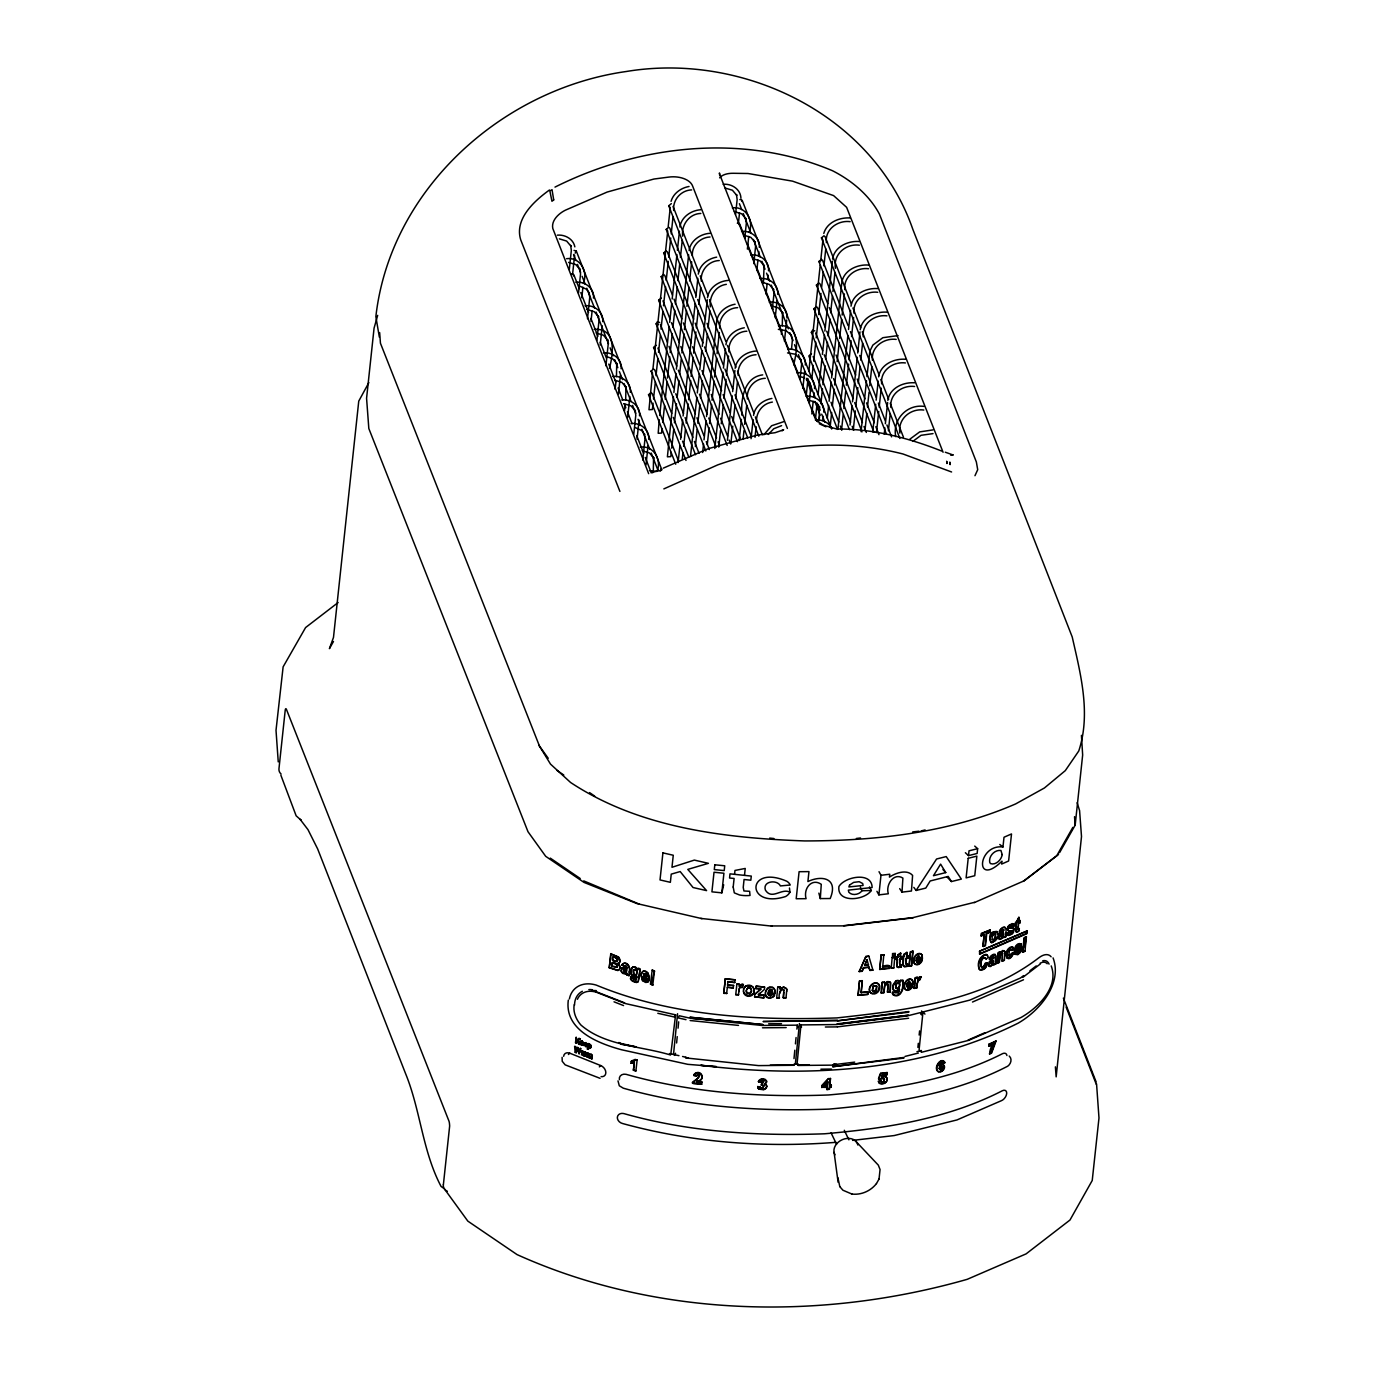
<?xml version="1.0" encoding="UTF-8"?>
<svg xmlns="http://www.w3.org/2000/svg" width="1375" height="1375" viewBox="0 0 1375 1375"><rect width="100%" height="100%" fill="white"/><g stroke="black" fill="none" stroke-linecap="round" stroke-linejoin="round"><path stroke-width="1.5" d="M896.981 966.608L898.27 967.605L901.244 966.986L899.491 963.05L899.938 958.873L901.88 959.011L899.938 958.873M901.244 966.986L901.072 964.563M902.67 956.433L904.045 956.622L902.67 956.433L902.447 958.616L903.633 958.478L903.066 965.284L904.578 966.934L907.552 966.316L905.798 962.38L906.245 958.203L908.205 958.341L906.245 958.203M907.552 966.316L907.38 963.892M588.775 1045.739L588.706 1046.702M633.445 971.609L634.288 974.995L636.487 975.288M993.627 963.875L990.55 966.488A3.145 1.839 -54.5 0 1 989.33 966.264A3.334 1.942 -54.5 0 1 988.9 965.525L989.725 961.95L994.073 957.241L991.375 959.062C986.545 960.386 992.148 953.305 994.778 954.302L996.136 956.106L995.775 964.013L993.764 964.906L993.231 963.617L990.172 966.212A3.145 1.839 -54.5 0 1 988.952 965.989A3.334 1.942 -54.5 0 1 988.522 965.25L989.347 961.692L993.678 958.066L993.334 956.708L992.011 957.189M1001.361 938.438L1000.175 938.988A3.145 1.839 -54.5 0 1 998.955 938.781A3.334 1.942 -54.5 0 1 998.508 938.042L999.333 934.467L1003.698 929.758L1001.378 931.855C996.531 933.178 1002.152 926.097 1004.781 927.077L1006.139 928.898L1005.778 936.805L1003.389 937.406L1005.778 936.805M1002.014 937.905L1003.612 936.667L1000.553 939.263A3.145 1.839 -54.5 0 1 999.333 939.056A3.334 1.942 -54.5 0 1 998.903 938.317L999.728 934.742L1004.077 930.033L1002.512 929.689L999.195 931.941M617.994 1080.87L619.3 1085.769L623.27 1088.175C690.13 1107.133 759.911 1111.67 829.091 1109.109C889.573 1103.592 951.208 1094.912 1005.967 1067.086C1010.264 1065.728 1013.014 1059.369 1009.216 1056.052M754.119 991.444L754.033 989.072M754.188 990.069L753.775 992.956M1018.17 931.116L1019.013 928.434L1019.339 930.755C1011.45 937.991 1018.273 911.298 1016.142 931.666M593.484 298.083C594.636 288.458 584.856 281.084 575.781 282.253M602.697 321.63C603.848 312.005 594.069 304.631 584.994 305.8M621.105 368.741C622.273 359.098 612.477 351.742 603.402 352.911M630.317 392.288C631.486 382.645 621.689 375.289 612.614 376.458M639.53 415.834C640.681 406.209 630.902 398.836 621.827 400.005M648.742 439.381C649.894 429.756 640.114 422.383 631.039 423.552M759.292 247.277C760.461 237.634 750.664 230.278 741.589 231.447M768.505 270.823C769.656 261.181 759.877 253.825 750.802 254.994M777.717 294.37C778.869 284.745 769.089 277.372 760.014 278.541M786.93 317.917C788.081 308.292 778.302 300.919 769.227 302.087M805.337 365.028C806.506 355.386 796.709 348.03 787.634 349.198M814.55 388.575C815.702 378.933 805.922 371.577 796.847 372.745M823.762 412.122C824.914 402.48 815.134 395.123 806.059 396.292M837.53 1020.164L763.056 1021.522L837.512 1020.834L908.806 1011.536M743.462 991.427L743.548 989.828M765.48 993.97L765.445 992.389M783.887 990.086L783.32 997.82L786.036 997.82L786.655 991.048M888.095 984.586L887.459 991.977L890.227 992.028L890.364 982.283M896.93 966.281L897.497 959.475L896.122 959.286L896.362 957.103L897.72 957.292L896.362 957.103M580.302 1042.439L580.714 1044.605L582.691 1045.241M641.197 974.995L642.263 980.53L645.906 982.523L647.814 981.905M913.928 961.452C913.395 957.533 917.555 951.672 921.663 954.422M592.178 1056.395L592.264 1055.347M592.316 1055.759L591.903 1058.939L591.353 1056.206M775.019 991.392C776.652 997.322 758.227 990.842 774.984 993.455M775.036 993.128L774.881 990.172M997.666 934.914L997.013 931.614M591.113 1046.856L590.958 1045.086M591.233 1046.289L591.027 1047.32M786.723 991.375L786.723 989.708M583.361 1043.986L582.33 1041.253M583.894 1052.339L583.619 1054.264M922.264 956.983C924.086 962.173 907.414 960.352 922.144 958.684M907.552 964.219L905.884 964.27L906.417 958.53M1005.297 933.333L1005.4 936.53M1004.678 953.58L1004.695 951.345M1019.013 928.434L1017.861 929.087L1017.809 927.334M589.325 1054.934C587.658 1056.533 590.769 1059.059 589.05 1057.65M568.322 1000.106C564.214 1030.15 598.555 1043.556 621.5 1049.744L687.792 1064.336L716.409 1066.656L700.769 1065.316C807.194 1078.309 920.236 1071.881 1017.569 1023.43L1017.981 1023.241C1039.294 1011.158 1062.789 983.83 1053.061 957.877M574.183 1004.764C572.928 1012.103 576.091 1019.494 580.852 1024.959C605.034 1045.962 640.973 1046.014 670.261 1054.917M676.62 1042.972L677.222 1036.63M678.047 1028.173L678.666 1021.848M793.994 1058.612L794.819 1050.191M795.438 1043.866L796.056 1037.541M917.898 1047.406L918.311 1043.298M919.153 1035.048L919.583 1030.923M569.302 269.5L571.33 250.456L570.677 245.386L571.003 246.211L566.62 241.055L559.367 238.855M572.584 274.278L574.612 255.217M578.514 293.047L580.542 274.003L579.889 268.933L580.198 269.758L575.833 264.602L568.58 262.402M581.797 297.825L582.914 287.238M583.378 283.009C588.414 271.322 579.82 256.764 566.569 258.706M587.486 318.725L589.737 297.55L589.084 292.48L589.411 293.322L586.455 289.197L579.769 286.172M591.009 321.389L592.127 310.784M596.922 340.158L598.95 321.097L598.297 316.044L598.623 316.869L594.241 311.695L586.987 309.513M600.205 344.936L602.25 325.875M605.911 365.819L608.162 344.644L607.509 339.591L607.836 340.416L603.453 335.242L596.2 333.059M609.417 368.483C613.233 353.873 616.928 327.869 594.189 329.364M615.123 389.366L616.017 380.909M616.464 376.664L616.722 363.137L617.048 363.962L612.666 358.806L607.389 356.83M618.406 394.144L620.434 375.083M624.559 410.798L625.23 404.456M625.677 400.211L625.934 386.684L626.244 387.509L621.878 382.353L614.625 380.153M627.619 417.691L629.87 396.516M633.755 434.345L635.783 415.302L635.13 410.231L635.456 411.073L631.073 405.9L623.82 403.717M637.055 439.123L639.083 420.062M642.744 460.023L644.995 438.848L644.342 433.795L644.669 434.62L641.712 430.512L635.027 427.488M646.027 464.802L648.055 445.741M653.314 470.869L653.555 457.342L653.881 458.167L649.498 452.994L642.245 450.811M657.044 471.402C662.08 459.714 653.503 445.173 640.234 447.116M735.556 214.448L737.138 199.633L736.484 194.58L736.811 195.405L732.428 190.231L725.175 188.048M738.392 223.472L739.527 212.884M744.769 238.012L746.35 223.18L745.697 218.127L746.023 218.952L741.641 213.778L734.387 211.595M747.381 249.133L748.739 236.431M749.186 232.186C754.222 220.498 745.645 205.958 732.377 207.9M753.758 263.673L755.562 246.744L754.909 241.673L755.236 242.498L750.853 237.342L743.6 235.142M756.817 270.566L757.952 259.978M758.398 255.75L758.845 251.505M763.417 282.992L764.105 265.22L764.431 266.045L760.048 260.889L752.812 258.689M766.03 294.113L767.147 283.525M767.611 279.297L768.058 275.052M772.389 308.653L773.97 293.838L773.317 288.767L773.644 289.609L769.261 284.436L762.008 282.253M775.225 317.659L777.047 300.73M781.378 334.314L781.825 330.086M782.289 325.858L782.53 312.331L782.856 313.156L778.473 307.983L771.22 305.8M784.438 341.223L786.706 320.031M791.484 349.405L792.447 339.161L791.312 335.191L786.07 330.67L778.336 329.347M793.65 364.77C797.466 350.161 801.161 324.156 778.422 325.652M800.027 379.311L801.608 364.478L800.955 359.425L801.264 360.25L795.283 354.217L787.548 352.911M802.862 388.317L804.667 371.37M809.239 402.858L810.872 386.255L809.737 382.302M811.852 413.978L813.192 401.277M813.656 397.048L814.103 392.803M819.122 420.062L819.363 406.519L819.689 407.361L815.306 402.188L808.053 399.988M822.852 420.595L823.316 416.35M443.369 1184.803L449.591 1126.623A4.005 1.495 80.1 0 0 449.556 1124.647L449.522 1124.303A4.056 0.945 86.6 0 0 448.92 1120.986L286.464 709.448A4.056 0.945 86.6 0 0 285.192 710.462L278.97 768.642A9.539 7.528 -21.4 0 0 281.084 774.005M573.684 275.911L572.911 273.934L571.502 274.02M574.028 250.405L576.331 251.109L575.128 253.189M575.609 1042.611L576.555 1042.989L575.489 1042.714L576.194 1037.145L576.778 1040.067L579.064 1038.297L580.25 1038.916M576.452 1043.092L577.603 1040.737L578.531 1043.917C582.931 1047.183 574.681 1033.467 579.752 1044.416L578.634 1043.814M675.727 464.217L648.536 394.711L651.166 392.528M686.005 460.453L651.062 371.095L653.692 368.912M695.527 454.712L653.589 347.48L656.219 345.297M705.822 450.966L656.116 323.864L657.336 321.767L659.639 322.472M716.1 447.202L658.642 300.248L661.255 298.066M727.169 445.431L661.169 276.633L663.781 274.45M737.464 441.684L663.678 253.017L666.308 250.852M747.742 437.92L666.205 229.402L668.834 227.236M758.811 436.167L668.731 205.786L671.361 203.62M653.073 403.167L652.386 409.527L648.983 409.733L652.523 372.883M652.97 368.655L667.734 230.983M668.181 226.755L670.227 207.694M653.52 398.939L655.342 382.009M656.013 375.65L657.834 358.72M658.522 352.361L660.327 335.431M661.014 329.072L662.819 312.142M663.506 305.783L665.552 286.739M666.222 280.38L668.267 261.336M668.731 257.091L670.759 238.047M671.223 233.819L673.028 216.872M673.716 210.53C672.461 199.908 681.072 190.197 691.642 189.905M584.341 1055.897L585.355 1056.172L584.341 1055.897L584.873 1051.841L585.664 1052.752M585.252 1056.275L585.595 1054.161M587.383 1049.039L588.414 1049.297L587.383 1049.039L588.088 1043.47L589.084 1044.192M588.173 1054.762L587.795 1057.289L586.884 1056.911L587.417 1052.855L588.448 1053.542M588.294 1049.4L588.517 1047.406M588.002 1055.364L587.795 1057.289L586.987 1056.825M588.947 1057.753L589.308 1054.608M589.858 1058.114L590.167 1056.103M662.045 428.845L661.598 433.073L658.195 433.28L659.227 419.736M659.691 415.508L669.212 326.545M669.677 322.317L671.722 303.256M672.169 299.011L676.93 254.53M677.394 250.302L679.439 231.241M662.733 422.486L664.555 405.556M665.225 399.197L667.047 382.267M667.494 378.039L669.763 356.864M670.227 352.619L672.255 333.575M672.942 327.216L674.764 310.286M675.434 303.944L677.256 286.997M677.927 280.655L679.748 263.708M680.436 257.366L682.241 240.419M682.705 236.191C681.072 224.967 689.288 213.709 700.837 213.452M618.87 963.033C616.619 963.72 621.706 966.866 619.438 969.117A4.778 3.523 47.3 0 1 617.788 970.561L609.245 967.794L610.741 953.838L618.595 956.966L620.125 959.802L619.661 962.07M609.245 967.794L611.016 953.58M617.152 967.364L611.927 966.402C609.245 959.716 619.403 963.462 617.152 967.227M612.906 957.138C619.111 957.017 618.062 964.7 612.562 960.352C610.122 954.044 620.452 958.341 616.997 961.555M611.927 966.402L612.597 962.414M612.562 960.352L613.198 956.88M671.258 452.392L670.811 456.62L667.408 456.827L673.441 396.688M673.887 392.459L675.933 373.398M676.38 369.153L688.634 254.788M671.722 448.164L673.75 429.103M674.438 422.744L676.483 403.7M677.153 397.341L678.975 380.411M679.663 374.069L681.244 359.236M681.931 352.894L683.959 333.833M684.423 329.605L686.469 310.544M686.916 306.316L688.961 287.255M689.631 280.913L691.677 261.852M692.364 255.509C691.625 245.575 700.477 237.342 710.05 236.998M678.098 462.602L679.92 445.655M680.608 439.295L682.636 420.234M683.1 416.006L695.131 303.755M695.802 297.395L697.847 278.334M682.292 459.009L682.962 452.65M683.65 446.308L685.455 429.361M686.142 423.019L688.188 403.958M688.634 399.73L690.68 380.669M691.127 376.441L693.172 357.38M693.636 353.152L695.905 331.977M696.352 327.748L698.173 310.819M698.844 304.459L700.666 287.53M701.336 281.17C700.098 270.548 708.709 260.837 719.263 260.545M635.834 979.962C627.928 974.17 629.08 981.63 636.659 982.523L637.759 981.939M690.491 456.5L696.85 397.203M697.297 392.958L699.342 373.897M699.789 369.669L701.834 350.608M702.298 346.363L707.283 299.767M637.948 968.378C637.347 972.383 637.278 965.886 640.131 969.237L638.12 981.561M635.319 977.797L636.9 976.783L635.886 980.1M695.355 446.566L697.159 429.636M697.847 423.277L699.892 404.216M700.562 397.873L702.384 380.944M703.072 374.584L704.877 357.655M705.564 351.295L707.369 334.366M708.056 328.006L709.878 311.077M710.325 306.848C709.002 296.45 715.619 285.691 726.344 284.35M640.131 969.237L638.567 980.409M631.039 1063.27L631.348 1061.088L635.13 1059.42L637.123 1059.987L635.903 1070.97L633.428 1070.266L634.339 1062.256L631.039 1063.27L634.236 1062.617M633.428 1070.266L634.339 1062.256M702.642 452.512L703.553 444.039M704.017 439.811L706.062 420.75M706.509 416.505L716.719 321.2C717.939 312.125 726.464 305.68 735.092 304.236M707.283 444.709L709.105 427.78M709.552 423.534L711.597 404.491M712.044 400.245L714.089 381.202M714.536 376.973L716.581 357.913M717.045 353.684L719.314 332.509M719.761 328.281C718.506 317.659 727.117 307.931 737.67 307.656M650.427 984.277L652.197 970.062L654.5 970.991C651.612 982.609 650.152 986.202 653.022 984.947M652.73 985.205L654.5 970.991M714.811 448.525L722.975 372.281M723.439 368.053L725.484 348.992M739.492 225.088L738.719 223.128L737.309 223.197M742.019 201.489L741.245 199.512L739.836 199.598M718.764 447.098L720.569 430.152M721.256 423.809L723.302 404.748M723.972 398.406L726.017 379.345M726.481 375.117L728.509 356.056M728.973 351.828C727.719 341.206 736.33 331.495 746.883 331.203M727.427 440.309L732.188 395.828M732.652 391.6L734.92 370.425M730.916 443.111L732.737 426.181M733.184 421.953L735.006 405.006M735.677 398.664L737.498 381.717M738.186 375.375C736.931 364.753 745.542 355.042 756.095 354.75M577.414 999.298A23.014 16.981 47.3 0 1 596.252 992.183L625.178 1003.509L675.589 1014.853L670.759 1054.677M677.566 1013.719L673.509 1054.453M739.131 440.567L741.4 419.392M741.847 415.147C740.747 399.884 743.738 377.18 762.712 374.877M743.084 439.141L743.978 430.684M744.666 424.325L746.711 405.281M747.381 398.922C746.144 388.3 754.755 378.589 765.308 378.297M751.059 438.694L753.105 419.633M755.012 437.284L756.147 426.714M756.594 422.469C755.545 412.672 762.644 403.373 772.389 402.084M721.841 892.856L723.92 873.245L714.02 872.231L711.923 891.842L721.841 892.856L723.68 884.778M696.833 1081.283C706.32 1079.994 701.336 1068.564 694.444 1073.841C692.88 1078.602 697.641 1073.136 699.6 1074.872C700.064 1080.561 681.639 1083.809 701.697 1084.239L701.955 1082.005L696.764 1081.644L701.955 1082.005M734.542 874.345L734.972 870.444L745.233 868.45L744.494 875.377M723.783 993.317L726.67 993.317L723.783 993.317L725.347 978.708L735.075 979.808L734.783 982.541L727.908 981.767L734.783 982.541M723.817 992.991L725.347 978.708M726.636 993.644L727.323 987.25L733.288 987.92L727.323 987.25M727.547 985.153L733.545 985.497L727.547 985.153L727.942 981.441M733.236 988.247L733.545 985.497M735.745 994.675L738.513 994.658L735.745 994.675L736.897 984.002L739.423 984.277L739.217 986.081C746.178 984.036 742.002 982.712 739.217 986.081M738.478 994.967L738.856 991.444M810.958 391.48L806.438 378.366M849.406 429.653L811.353 332.338L812.573 330.241L814.877 330.945M862.022 431.853L813.88 308.722L816.509 306.539M873.864 432.059L816.406 285.106L819.019 282.923M886.48 434.277L818.916 261.491L821.545 259.325M899.886 438.453L821.442 237.875L824.072 235.709M806.369 394.384L807.727 381.683M808.861 371.095L820.222 265.186M820.669 260.958L822.938 239.766M811.903 378.108L813.278 365.406M813.725 361.161L815.77 342.117M816.217 337.872L818.262 318.828M818.709 314.583L820.978 293.425M821.666 287.066L823.247 272.25M823.934 265.891L825.756 248.961M826.427 242.619C824.708 229.298 837.891 220.017 850.145 221.65M815.581 417.931L817.163 403.116M818.073 394.642L821.941 358.634M822.388 354.406L824.433 335.328M824.88 331.1L832.373 261.198M754.6 996.789L763.795 997.837L754.6 996.789L754.875 994.331L760.77 988.934L755.889 988.436L760.77 988.934M755.855 988.762L756.13 986.167L764.638 987.13L764.397 989.398L758.433 994.864L764.053 995.431L758.433 994.864M819.07 420.698L819.534 416.47M820.892 403.769L822.473 388.953M822.938 384.708L824.983 365.664M825.653 359.305L827.475 342.375M828.145 336.016L829.967 319.086M830.655 312.744L832.459 295.797M832.923 291.569L834.952 272.508M835.416 268.28C833.061 254.272 846.055 243.323 859.358 245.197M763.795 997.837L764.105 995.105M827.286 418.189L828.644 405.487M829.108 401.242L831.136 382.181M831.6 377.953L841.809 282.631C843.58 270.377 857.175 264.206 868.467 265.048M830.105 427.316L831.686 412.5M832.373 406.141L834.178 389.211M834.642 384.983L836.688 365.922M837.134 361.694L839.18 342.633M839.627 338.405L841.672 319.344M842.119 315.116L844.387 293.941M844.852 289.712C843.133 276.409 856.316 267.128 868.57 268.744M783.956 990.413C780.811 985.531 778.147 995.637 779.419 997.82L776.703 997.837L777.734 987.147L780.261 987.147L780.175 988.986L783.733 987.233L786.311 988.333M719.933 174.969L814.825 417.656L817.575 421.644L816.234 420.337L823.092 425.098L836.034 428.828L837.959 429L847.842 335.844M848.53 329.484L850.558 310.423M780.175 988.986L780.261 987.147M841.586 429.705L843.167 414.872M843.855 408.53L845.659 391.6M846.347 385.241L848.616 364.066M849.062 359.838L851.108 340.777M851.555 336.548L853.6 317.488M854.064 313.259C852.328 299.956 865.511 290.675 877.766 292.291M783.32 997.82L783.819 992.2M850.008 425.047L852.053 405.986M852.517 401.758L857.278 357.277M857.725 353.031L859.994 331.856M853.291 429.962L855.319 410.902M855.783 406.673L857.828 387.613M858.275 383.384L860.097 366.455M860.767 360.095L862.589 343.166M863.259 336.806C861.541 323.503 874.723 314.222 886.978 315.855M796.898 1029.119L797.311 1025.148L762.334 1025.475L690.388 1018.256L679.284 1015.764L678.202 1017.913L685.987 1019.666M861.042 431.647L866.491 380.823M866.938 376.578L869.825 351.209L872.867 345.091L882.853 337.7L898.047 335.586M799.442 1023.516L795.334 1064.181M922.006 1014.853L920.03 1012.688L906.95 1015.987L836.223 1024.564L800.972 1024.908L797.173 1062.772L797.706 1065.092L809.377 1064.989M864.995 430.22L866.8 413.291M867.488 406.931L869.069 392.116M869.756 385.773L871.802 366.713M872.472 360.353C870.753 347.05 883.936 337.769 896.191 339.402M820.308 898.58L821.27 884.314C811.68 877.68 803.189 888.611 806.077 898.683L796.194 898.752L799.098 871.698L808.964 871.612L807.898 881.564C821.975 874.792 838.698 878.281 830.191 898.528L820.308 898.58L818.864 893.114M872.747 431.905L875.703 404.37M876.15 400.142L878.195 381.081M876.459 432.609L878.728 411.434M879.192 407.206L881.238 388.145M881.684 383.917C879.966 370.597 893.148 361.316 905.403 362.948M884.228 434.277L884.898 427.917M885.362 423.689L887.631 402.514M888.405 430.753L890.209 413.806M890.897 407.464C889.178 394.144 902.361 384.862 914.616 386.495M829.606 1087.178L829.383 1089.309L827.011 1089.602L827.252 1087.47L821.717 1087.23L821.906 1085.442L828.317 1078.567L830.517 1078.688L829.795 1085.408L831.377 1085.202L831.188 1086.989L829.452 1086.817L831.188 1086.989M821.855 1087.608L822.044 1085.82L828.455 1078.945L830.517 1078.688M895.709 436.648C892.461 419.633 906.778 404.216 923.725 406.347M827.011 1089.602L827.097 1087.092L821.717 1087.23M825.877 1085.872L827.441 1085.683L827.681 1081.695L824.312 1085.477L827.681 1081.695M827.441 1085.683L827.819 1082.073M829.383 1089.309L829.452 1086.817M829.795 1085.408L830.362 1078.309M899.869 433.125C897.531 419.117 910.525 408.186 923.811 410.042M831.033 1086.628L831.222 1084.841L829.658 1085.03M858 995.122L859.512 980.942L862.245 980.65L861.163 992.733L868.003 992.011L867.728 994.417L858 995.122L867.728 994.417M858.172 995.431L859.512 980.942M861.163 992.733L862.245 980.65M867.573 994.091L867.831 991.684L860.991 992.406M880.98 875.291L889.762 874.242L889.453 877.112C895.572 872.97 906.95 868.948 912.605 875.411L911.453 891.017L902 892.134L902.894 878.092C893.612 872.214 885.466 884.933 888.336 893.767L878.883 894.884L880.98 875.291L879.02 871.698M889.539 966.006C871.802 970.028 893.028 960.987 889.281 968.43L879.725 969.444L881.066 954.955L883.97 954.989L881.066 954.955M879.725 969.444L881.238 955.264M882.716 966.728L883.798 954.663M888.113 984.466L886.755 983.658L885.036 984.638L883.867 992.698L881.255 992.991L882.2 982.317L884.778 982.369L882.2 982.317M881.255 992.991L882.372 982.627M883.867 992.698L884.417 986.184M889.934 982.094L887.098 981.991L884.623 983.881L884.606 982.059M889.281 968.43L889.367 965.68M887.631 992.303L887.941 984.156M894.764 957.258L893.836 967.931L891.223 968.223L892.169 957.55L894.936 957.584L892.169 957.55M895.194 953.322L895.091 956.192L892.478 956.467L892.581 953.614L895.366 953.648L892.581 953.614M890.227 992.028L890.708 982.97M894.077 990.567L896.173 991.048L899.473 989.381L898.305 993.008L892.392 992.131L892.547 993.695M897.497 959.475L896.294 959.613L896.534 957.43M897.325 959.148L897.153 966.934M897.548 956.966L897.772 954.92L900.556 953.03L900.333 957.017L902.12 956.828L901.88 959.011M897.72 957.292L897.772 954.92M886.892 1074.425C875.48 1074.562 889.092 1077.708 887.098 1072.534L880.653 1073.291C875.308 1084.377 881.392 1076.298 884.606 1079.186M887.116 1074.786L887.098 1072.534M900.333 957.017L900.556 953.03M899.663 963.377L900.109 959.2M901.708 958.684L901.948 956.502L900.161 956.691M899.302 989.072L898.494 992.423L895.331 992.2M899.697 981.148L900.419 982.145L900.402 980.375C907.277 979.842 901.966 1000.209 893.423 995.019L892.684 994.125M903.478 966.264L902.842 956.742M903.873 956.295L904.097 954.233L906.881 952.359L906.658 956.347L908.428 956.158L908.205 958.341M904.045 956.622L904.097 954.233M902.842 980.117C903.53 985.961 902.017 998.181 893.252 994.692M906.658 956.347L906.881 952.359M908.033 958.014L908.256 955.831L906.486 956.02M908.978 965.989L910.508 951.706L912.914 951.139L911.659 965.731L908.978 965.989L911.659 965.731M909.236 966.298L910.508 951.706M911.402 965.439L912.914 951.139M917.331 978.794C926.252 971.764 914.152 983.881 916.833 987.937L914.134 988.195L915.252 977.848C918.775 974.995 917.228 981.527 917.486 977.333M914.409 988.505L915.252 977.848M916.833 987.937L917.727 980.238L920.391 979.619M921.25 1014.63L921.645 1010.917M1023.602 975.597L1020.456 978.003L969.788 1000.106L922.986 1011.948L919.102 1049.761L921.078 1051.927M968.498 855.628L969.014 850.833L977.642 848.667L977.144 853.462L968.498 855.628L965.37 852.723M984.603 934.708L981.062 935.808L981.32 933.402L990.155 929.981L989.897 932.405L986.356 933.505L985.084 945.364L982.953 946.309L984.225 934.433L982.953 946.309M979.55 951.208L979.636 954.233L1026.919 933.659L1027.211 930.909L979.55 951.208L1027.211 930.909M979.636 954.233L979.928 951.483M981.441 936.083L981.698 933.659L990.155 929.981M983.331 946.584L985.48 945.639L986.734 933.78M986.356 933.505L989.519 932.13L989.777 929.706M1002.959 846.983L1004.008 837.237L1011.519 833.938L1008.614 860.991L1001.636 864.067L1001.945 861.18C974.273 888.25 977.556 843.837 1002.959 846.983L999.78 844.491M1002.341 953.133L1000.312 955.264L999.384 962.448L997.339 963.342L998.061 952.72C1001.395 949.558 999.694 956.192 999.969 951.895M997.339 963.342L998.456 952.995L1000.347 952.17M993.644 1044.089L989.278 1046.237L989.106 1044.038L996.033 1041.116L991.547 1053.216C985.067 1056.584 1000.106 1027.727 989.708 1054.144M989.278 1046.237L989.106 1044.038M996.961 963.067L999.006 962.173L999.934 954.989M999.797 953.408L1002.53 950.537L1005.073 951.62L1004.369 960.283L1002.323 961.177L1002.512 953.15M1002.323 961.177L1002.272 952.927M995.655 1040.789L991.169 1052.906L989.33 1053.817M1016.589 924.309L1015.266 924.447L1015.506 922.264L1016.83 922.127L1018.875 917.314L1016.434 921.852M1015.644 924.722L1016.83 922.127M1020.027 922.814L1018.256 923.158L1020.027 922.814L1020.25 920.631L1018.48 920.975L1018.875 917.314M1018.634 923.433L1018.084 929.139L1019.391 928.692M1018.875 921.25L1019.253 917.589M1019.648 922.556L1020.25 920.631M1022.605 951.913L1024.134 937.63L1026.18 936.736L1025.028 951.294L1022.605 951.913L1025.028 951.294M1022.983 952.188L1024.513 937.905L1026.558 937.011M1025.08 946.945L1026.18 936.736M981.234 953.098L1026.523 933.384L1026.816 930.634M1059.558 852.672L1075.164 825.189L1082.658 755.03L1081.438 735.35M583.877 1052.941L583.688 1055.639L582.45 1054.934M628.805 972.159C632.191 967.742 625.161 959.733 621.809 965.027L626.897 966.831L626.914 967.983L622.016 967.88M735.075 979.808L725.295 979.034M736.897 984.002L739.423 984.277M740.111 987.267L742.414 987.319L739.698 987.714M754.875 994.331L760.736 989.261M756.13 986.167L764.638 987.13M585.389 1055.038L586.695 1053.645L585.578 1053.8M738.822 991.77L739.131 989.416M1014.939 954.267L1017.827 954.663L1020.456 952.394L1021.522 950.125L1017.448 952.703L1016.297 950.469L1021.402 948.252L1021.23 944.505M1016.297 950.469L1021.78 948.527L1020.852 943.852M912.742 984.225C897.566 986.047 916.059 987.972 912.759 981.355M913.017 984.534L912.467 980.392M922.419 958.994L921.869 954.852M583.481 1043.883L581.092 1043.642M587.142 1045.361L584.891 1045.481M647.539 982.163L649 980.461C647.178 978.467 642.898 982.094 643.208 976.92C652.455 985.067 649.825 970.922 643.93 971.214M648.983 979.223L648.038 972.933L645.769 971.248L643.225 971.352M980.77 962.087L981.63 967.45A2.87 1.667 -54.5 0 0 983.486 966.642L985.359 963.102L987.353 963.084L986.339 966.711A5.191 3.025 -54.5 0 1 984.38 968.945L981.853 970.217L979.258 969.323M779.917 993.128L781.292 989.691L783.802 989.948M1003.423 933.178L1001.086 936.702M701.697 1084.239L692.725 1082.641M626.519 971.214C625.986 965.817 620.778 973.741 626.278 971.833L627 969.461L623.545 969.873M892.856 986.58L895.95 981.286A3.541 2.716 -27.8 0 1 898.442 980.788L899.216 981.028M580.181 1042.542L580.714 1041.288M584.375 1042.766L583.997 1045.378M640.905 975.253L642.245 972.039M765.514 992.733L765.669 991.169M679.886 226.995C681.261 217.078 691.178 210.341 700.717 209.756M689.098 250.542C690.473 240.625 700.391 233.888 709.93 233.303M698.311 274.106C699.514 265.031 708.056 258.586 716.667 257.142M707.506 297.653C708.881 287.719 718.816 280.981 728.337 280.414M725.931 344.747C727.152 335.689 735.677 329.227 744.305 327.783M735.144 368.294C736.519 358.377 746.436 351.639 755.975 351.055M753.552 415.405C754.772 406.33 763.297 399.884 771.925 398.441M832.597 259.084C834.367 246.812 847.962 240.659 859.272 241.502M851.022 306.195C852.792 293.923 866.37 287.77 877.68 288.595M860.234 329.742C861.987 317.47 875.583 311.317 886.892 312.159M878.642 376.836C880.413 364.564 894.008 358.411 905.317 359.253M887.855 400.383C889.625 388.111 903.22 381.958 914.513 382.8M1016.898 949.059C1023.962 946.292 1012.378 950.486 1019.236 945.863M590.064 1047.062L589.256 1044.931M590.288 1046.409L589.6 1047.509M886.927 1079.358C887.631 1085.631 873.692 1083.397 880.739 1080.681A1.994 1.53 -29.2 0 0 881.77 1081.936A1.805 1.375 -29.2 0 0 883.712 1081.3L884.417 1079.684M633.72 970.32L633.462 974.445L635.491 975.855L637.33 971.798L635.68 969.358L633.961 969.805M739.08 989.725L739.406 988.144M906.916 983.933L908.995 981.08L910.8 983.417L906.916 983.933L910.542 983.108M907.191 984.242L909.27 981.389L910.8 983.417M916.317 958.392L918.397 955.539L920.202 957.859L916.317 958.392L919.944 957.55M916.592 958.702L918.672 955.848L920.202 957.859M636.745 974.772L636.728 970.922L634.631 969.495M743.514 990.155L743.892 988.402M581.161 1042.559L582.398 1042.319M584.839 1044.038C587.503 1042.456 584.014 1045.791 586.163 1043.694M643.414 975.288L643.655 974.342C649.395 970.045 646.714 982.352 643.93 974.084M944.573 1061.706C939.692 1058.423 934.794 1067.447 937.716 1071.434C941.428 1074.339 947.667 1066.605 942.803 1064.628A3.867 2.612 -44.6 0 0 940.964 1064.955C935.275 1067.206 942.889 1060.28 944.848 1062.755C941.377 1055.433 932.233 1068.977 938.592 1071.658M939.4 1066.192L940.844 1063.047L942.666 1063.562M751.369 990.842L749.512 993.678L746.367 991.702M771.994 989.622L772.492 991.77L768.436 991.77L769.845 989.175L772.423 990.705M746.281 990.619L748.189 987.491L750.131 987.697L751.283 989.794M879.038 1178.994L880.052 1169.541L878.333 1165.158L855.216 1140.683M562.1 1057.306L562.22 1061.277L565.142 1064.852L600.084 1078.327M637.123 1059.987L631.228 1061.431M635.903 1070.97L633.514 1069.905M762.712 1088.175L763.984 1085.838L761.252 1084.995L761.698 1083.345M377.678 315.356L374.069 328.144L366.575 398.286L368.827 428.536L528 831.738L545.686 856.316L583.98 882.389L636.9 903.564L702.023 918.655M1013.856 924.155L1012.241 923.605L1008.923 925.375A3.42 1.994 -54.5 0 0 1007.686 927.231C1006.122 935.034 1017.534 927.42 1006.895 934.381A4.194 2.441 -54.5 0 0 1008.047 935.189L1010.711 934.398M1011.622 930.6L1010.522 933.092L1008.666 931.906M588.07 1054.866L589.188 1054.711M1011.416 949.609C1012.928 952.359 1015.145 946.739 1011.691 946.739C1007.084 947.65 1004.214 954.852 1007.497 958.306C1011.192 960.902 1015.077 949.919 1012.636 954.473M1013.255 952.634L1008.941 955.78M1013.65 952.909L1011.673 953.322L1009.989 955.934L1008.459 955.436M887.167 1078.928A4.091 3.128 -29.1 0 0 885.603 1076.866A3.816 2.922 -29.2 0 0 884.366 1076.608A4.091 3.128 -29.1 0 0 882.784 1076.78L881.719 1076.814L882.303 1074.975M881.942 1077.175L882.527 1075.336M879.02 1079.306L880.653 1073.291M987.353 963.084L985.944 966.436A5.191 3.025 -54.5 0 1 984.002 968.67L979.877 969.788M987.731 963.359L985.755 963.377L983.864 966.917A2.87 1.667 -54.5 0 1 982.042 967.605C978.45 965.491 983.073 954.027 986.15 958.994L988.35 957.378L987.027 954.817M671.052 201.369C673.32 193.342 681.055 187.859 689.047 186.484M823.78 233.458C826.908 222.372 839.352 217.284 850.059 217.955M981.028 961.005L981.75 959.269M580.938 1048.695L579.202 1053.697L577.569 1048.936L579.098 1053.8C582.862 1038.572 577.775 1060.417 578.411 1047.698L577.173 1047.338L576.022 1050.638M696.283 1076.092C703.777 1072.603 695.406 1080.836 692.639 1082.984M693.756 1075.542C698.552 1067.447 708.108 1079.994 696.764 1081.644M641.128 974.084L642.881 971.438M765.737 991.495L767.353 988.23L769.759 986.992L772.647 987.25L774.623 989.45M997.356 936.495L995.139 940.603L991.564 942.442M943.817 1068.512L944.144 1065.608L942.477 1064.284A3.85 2.612 -44.5 0 0 940.637 1064.611L939.091 1065.866M582.364 1053.147L581.608 1053.972L582.828 1053.783M575.902 1050.741L575.712 1046.598L574.612 1046.323L575.163 1052.236L576.194 1052.648L577.569 1048.936M576.194 1052.648L577.672 1048.833M1021.522 950.125L1019.167 950.28L1017.07 952.428L1016.675 950.744M999.573 932.216C999.659 929.723 1004.695 925.341 1005.761 928.623M989.587 959.423L991.392 956.192L995.156 954.577M920.116 979.309L921.13 976.748M989.192 959.148L991.616 957.55M1008.545 951.552L1010.281 949.231L1011.897 950.52M758.484 1081.884L762.111 1079.186L766.408 1080.939A2.75 2.234 -10.5 0 1 766.391 1082.572L764.414 1084.119L766.339 1082.194A2.75 2.234 -10.5 0 0 766.356 1080.561C764.655 1077.742 759.43 1078.309 758.45 1081.506C759.138 1082.606 766.425 1078.705 762.558 1082.898M760.805 1082.228L763.675 1081.145L762.592 1083.277M1021.144 949.85L1017.448 954.387L1014.544 953.683C1013.1 949.867 1016.417 941.359 1021.23 944.127M862.194 971.3L863.483 967.622L868.931 967.055L869.945 970.475L872.919 970.166L868.828 956.141L865.923 956.433L859.272 971.609L862.194 971.3L863.483 967.622M864.755 965.439L866.989 959.63L864.755 965.439L868.484 965.044L866.989 959.63M915.114 964.116L916.077 964.666C918.861 966.041 925.22 959.183 919.514 960.369L918.345 961.984L916.489 961.847M922.127 960.575L917.331 962.517L916.111 960.077M905.713 989.673L906.675 990.206C909.459 991.581 915.819 984.741 910.112 985.909L907.672 987.748L906.709 985.617M912.725 986.133L907.93 988.058L906.967 985.927M992.08 936.083L994.005 933.522L995.637 934.02L995.139 938.764L993.73 940.156L992.097 939.658M739.372 988.453L739.733 987.405M1016.727 947.702L1018.858 945.587L1019.941 947.719M859.272 971.609L865.923 956.433M586.592 1053.731L586.695 1052.666M742.38 987.628L743.531 985.016M763.864 434.775L771.633 425.734L783.595 421.713M921.869 960.266L918.93 963.755L915.802 964.356M912.467 985.823L909.528 989.295L906.4 989.897M675.589 1014.853L674.489 1017.036L657.817 1013.289M674.489 1055.398L675.572 1053.267M765.566 994.744C765.514 1001.653 779.608 995.586 771.977 994.228L770.688 995.603L768.608 995.036M771.977 994.228L770.155 996.033L768.195 994.211M753.827 992.63C752.761 997.752 744.253 997.408 743.669 992.252M621.844 968.034L621.431 970.698A3.266 2.406 47.3 0 0 621.93 971.902M990.67 962.397C994.4 956.278 993.489 965.061 990.928 963.188C993.541 956.983 995.225 964.425 990.756 963.772M743.858 988.728L745.542 986.15M581.625 1045.258L583.361 1044.588L581.728 1044.484M585.217 1045.67L586.145 1045.516L584.856 1044.57M591.009 1047.612L589.445 1048.386M632.002 967.897L631.383 974.17L634.872 977.573M876.459 1183.583L879.02 1179.062M368.861 382.594L358.755 401.122L333.489 637.416L329.416 648.656L333.472 641.506M1072.827 827.406L1056.756 855.697L1023.189 881.409M766.133 990.395L768.969 987.577L772.716 987.577M884.847 985.566L887.803 984.173M774.623 994.675C773.386 998.113 767.748 999.006 765.909 995.689M1000.175 953.683L1003.716 950.589M619.214 962.792L619.936 961.812M580.405 1041.7L581.763 1040.892M623.872 966.316L625.831 965.405L626.914 967.983M582.519 1052.614L580.886 1051.463L583.103 1051.084M917.606 979.103L919.291 977.127L921.388 977.058M633.445 970.578L634.236 969.547M617.427 966.969L612.202 966.144M1012.223 955.264L1010.006 957.567L1007.102 958.031M768.247 434.466L773.781 428.725L781.602 425.648M586.627 1046.581L586.025 1045.619M587.022 1046.048L585.802 1046.856M647.986 981.802L649 980.461M1000.227 954.302L1002.667 953.202M768.694 990.756L771.478 989.484M746.625 989.261L748.155 987.817L750.836 988.728M913.808 887.373L916.094 890.467L936.581 858.997L946.206 856.573L961.348 879.089L951.448 881.564L947.134 877.112M871.32 890.502L861.987 890.759C859.306 894.73 852.053 896.036 848.787 892.169L848.358 890.123L872.128 887.511C871.991 871.423 844.8 876.597 838.922 886.514C836.602 903.323 864.291 900.694 871.32 890.502L869.498 886.892M943.422 1069.217L942.906 1069.87A4.263 2.887 -44.5 0 1 940.913 1071.28L940.139 1071.538M974.961 475.716L977.711 469.683L976.353 461.948L879.467 214.208C869.395 195.164 851.486 180.348 832.511 170.741C743.686 133.152 640.114 144.53 555.105 187.052L554.984 187.103M909.7 439.295L919.686 431.905L932.937 429.894M912.828 441.392L921.044 435.308L933.023 433.606M899.473 989.381L896.345 991.375L893.544 990.069M982.197 958.598L983.211 957.619M876.442 1183.6C870.753 1190.956 861.283 1195.15 852.002 1194.067M753.122 993.936L748.275 995.998L744.047 993.248M744.545 987.473C746.608 983.984 752.452 984.517 753.638 988.436M637.484 982.197L638.395 981.303M632.552 967.347C629.475 970.062 630.248 976.8 634.597 977.831L636.264 977.281M780.089 988.659L783.647 986.906L786.672 989.055M584.272 1042.852L586.094 1042.628L587.022 1044.398M621.809 965.027L624.147 966.058M591.628 990.567L596.269 990.584M626.691 974.772L626.777 973.294L626.691 974.772L628.977 975.683L628.994 973.895M630.747 976.714L635.559 980.22L636.9 976.783M643.208 976.92L649.275 978.983M652.197 970.062L654.225 971.248M568.425 1054.505L569.834 1053.216L600.755 1065.573A6.497 4.795 47.3 0 1 605.825 1072.448A6.497 4.795 47.3 0 1 601.081 1076.642M582.364 1044.141L583.361 1044.588M575.163 1052.236L576.314 1052.545M588.758 1044.502L589.686 1044.072M585.716 1052.184L584.77 1051.944M582.794 1055.278L583.688 1055.639M586.97 1052.941L588.242 1053.198M591.009 1058.561L591.903 1058.939M599.345 1066.88L600.755 1065.573M941.016 1069.561L941.789 1066.158M941.325 1069.905C945.742 1064.044 935.756 1067.739 940.758 1070.18M622.463 963.909C629.664 960.128 630.678 971.094 628.977 975.683M758.467 994.538L760.014 993.18M878.814 1078.945L884.039 1078.275L883.953 1081.661A1.805 1.375 -29.2 0 1 881.994 1082.297A1.994 1.53 -29.2 0 1 880.962 1081.042M619.489 962.534L617.856 963.497M338.147 602.525L305.594 627.55L283.13 666.841L276.014 730.314L278.248 761.905M1058.527 854.494L1024.186 880.791L974.187 902.653M1029.892 970.767L1036.2 965.938M1022.88 977.333L1040.463 963.858M1003.492 932.628L1000.931 934.708L1001.138 936.839M549.467 189.991C534.256 200.973 514.267 218.969 520.712 239.817L619.902 491.408M578.239 1040.325L580.353 1038.812M590.116 1054.642L591.044 1054.264M897.944 955.23L900.728 953.356M904.269 954.559L907.053 952.686M1012.069 926.595L1014.423 925.564L1011.931 926.131M1011.502 950.245L1013.564 948.888M1006.569 933.213L1009.044 932.181M783.372 429.877L775.105 432.695L757.092 435.119L708.125 448.731L663.283 468.153M632.277 967.605L633.188 966.986M762.678 1087.797L763.95 1085.477L761.252 1084.995M642.606 971.695L643.517 971.111M1010.745 925.977L1009.302 927.73L1012.997 928.039M625.831 973.878L626.777 973.294M989.484 1044.364L996.033 1041.116M988.9 1045.928L993.266 1043.763M663.85 488.898L717.681 464.905A279.125 220.688 -21.4 0 1 903.048 454.008L951.586 471.986M972.486 1002.031L1023.516 979.773M968.103 1040.05L984.998 1032.677M981.062 935.808L984.225 934.433M1018.48 920.975L1019.872 920.373M1015.266 924.447L1016.211 924.052M993.231 963.617L993.386 964.631L995.775 964.013M1001.945 960.902L1004.369 960.283M901.072 966.659L897.428 967.055M907.38 965.989L903.753 966.384M881.719 1076.814L882.578 1076.453A4.091 3.128 -29.1 0 1 884.692 1076.281A3.798 2.905 -29.2 0 1 885.895 1076.78A4.091 3.128 -29.1 0 1 886.927 1078.567C888.508 1083.38 879.141 1086.611 878.298 1081.18M651.922 472.587L658.075 470.628M644.102 973.741L646.044 974.016L646.886 976.68M942.356 1063.219L944.848 1062.755M952.566 454.73L950.709 455.022L953.253 455.022L945.295 452.22M899.783 965.216L901.244 964.889M588.345 1053.645L589.634 1053.697M1017.311 931.58L1016.108 931.717M1012.069 947.014L1007.48 950.898L1007.05 957.842M945.742 872.592L933.453 875.703L940.603 864.119L945.742 872.592L942.975 869.584M916.953 1051.669L921.491 1050.517M904.991 1056.43L918.397 1053.044M921.834 1052.184L968.722 1040.342L1020.886 1017.569C1037.627 1008.133 1059.352 987.302 1051.205 965.92M746.659 985.806L752.4 986.734M921.044 830.947L925.117 829.933M974.531 902.327L912.966 917.623L843.648 925.684M632.913 967.244L633.858 966.831A3.455 2.544 47.3 0 1 636.075 967.484L637.811 969.788M983.795 957.292L986.15 958.994M646.078 979.945L644.411 979.481L643.483 976.663M910.766 952.016L913.189 951.448M915.509 978.141L917.761 977.642M914.134 988.195L916.558 987.628M626.106 973.62L623.047 973.517A3.077 2.269 47.3 0 1 621.191 971.042M581.092 1041.03L582.089 1040.978M878.505 1081.558L880.739 1080.681M581.47 1050.809L583.739 1052.03M582.003 1053.112L581.866 1054.058M653.4 472.364L650.839 472.673M995.105 933.677C992.63 933.677 990.584 939.727 993.352 939.881L995.294 937.303L995.259 933.745M837.512 1020.834L908.823 1012.189M837.186 1023.859L908.497 1015.214L837.083 1024.306M837.495 1026.85L908.6 1018.239M833.078 1064.766L854.7 1062.136M903.891 1057.444L832.597 1066.742L903.908 1058.097M825.739 1085.494L827.286 1085.305M826.873 1089.223L829.228 1088.948M916.094 890.467L925.788 888.078L930.17 880.98L948.183 876.425L951.448 881.564M986.15 954.68C980.186 955.763 977.711 963.48 979.12 968.773M880.859 1073.652L887.322 1072.895M856.367 838.475L860.527 837.994M912.708 831.927L918.964 831.205M913.052 917.847L844.061 925.873L771.272 925.959M835.948 1142.333C764.534 1147.97 691.883 1142.522 622.669 1123.547A6.102 4.916 27 0 1 617.358 1117.205A6.102 4.916 27 0 1 623.734 1113.561C688.961 1132.02 757.058 1136.231 824.536 1133.791C885.431 1128.48 947.22 1119.027 1002.186 1090.822A6.119 3.575 -54.4 0 1 1006.672 1093.641A6.119 3.575 -54.4 0 1 1001.12 1100.808L956.983 1119.938L894.18 1135.561L852.586 1140.391M866.095 956.759L868.828 956.141M647.316 982.145L643.191 980.925L641.145 976.25M864.583 965.112L868.484 965.044M863.655 967.948L869.103 967.364M859.1 971.283L862.022 970.973M868.931 967.055L869.773 970.148L872.919 970.166M879.553 969.117L889.109 968.103M859.684 981.269L862.417 980.977M903.014 980.444L900.402 980.375M881.083 992.664L883.695 992.389M887.459 991.977L890.072 991.702M625.848 972.005L623.7 970.062M766.666 1086.662A3.85 3.128 -10.5 0 1 766.202 1087.986L765.72 1088.553A4.658 3.781 -10.5 0 1 763.555 1089.756L758.931 1089.137A3.713 3.008 -10.5 0 1 757.848 1087.591L757.711 1086.559L760.341 1087.006A1.839 1.495 -10.5 0 0 761.939 1087.917M757.745 1086.938L760.392 1087.384A1.839 1.495 -10.5 0 0 761.973 1088.278M941.325 1065.934L939.022 1068.22L940.431 1069.836M658.436 324.569L656.116 323.864M811.456 353.77L808.827 355.953L837.564 429.43M590.648 1054.367L591.663 1054.505M768.659 1023.808L781.498 1023.688M825.378 1027.005L837.117 1026.902M762.472 1027.812L786.191 1027.589M794.028 1064.181L798.256 1064.147M820.909 1069.183L831.462 1069.08M770.223 1065.144L794.097 1064.92M793.994 1065.281L758.536 1065.608L685.695 1057.925M798.136 1065.453L833.336 1065.127M723.181 184.336C731.517 183.408 740.627 189.252 740.936 198.12M557.356 235.159C564.97 234.42 573.392 238.958 574.853 246.881M815.272 419.839C821.838 419.375 829.263 422.331 831.841 428.794M649.447 470.662L656.597 471.453M780.33 987.473L777.734 987.147M783.252 997.494L786.036 997.82M892.564 992.458L895.503 992.527M627.189 967.725L622.308 967.622L621.139 970.956M625.402 973.792L623.322 973.259M582.295 1054.9L581.367 1054.78M837.959 429C873.623 428.897 908.738 437.989 941.737 451.069M636.934 982.266L632.191 980.513L630.712 977.058M1009.508 927.884L1013.461 928.159L1013.083 931.992A4.056 2.355 -54.5 0 1 1011.416 933.917M1012 930.858L1008.322 930.806L1008.064 927.506A3.42 1.994 -54.5 0 1 1009.302 925.633L1013.547 923.948M789.955 892.169C781.567 887.7 771.959 900.47 765.411 890.123C762.334 880.911 777.322 879.312 780.398 885.93L790.23 885.002A11.258 9.092 -13.7 0 0 786.723 881.22C746.264 863.706 745.559 909.408 785.658 896.5A11.052 8.92 -13.7 0 0 789.955 892.169L789.456 888.009M705.684 1019.408L721.308 1020.748L692.691 1018.428M616.808 961.452L612.855 960.094M690.13 1020.542L738.495 1025.406M769.691 838.097L773.936 838.544M700.769 918.414L772.028 926.148M798.858 376.441L804.495 377.764M581.522 1052.477L582.639 1052.511M589.703 1047.406L588.775 1046.358M758.45 1081.506L760.77 1081.85M986.82 954.783L985.772 954.405C979.636 955.522 976.25 964.666 979.653 969.598M772.045 994.555L774.692 995.002M871.991 993.506L877.663 991.822L879.502 985.669M582.038 1044.433L581.213 1043.539M693.825 1075.181L696.352 1075.748M669.47 1053.542L678.958 1055.673M682.567 1056.481L686.194 1057.306M819.259 423.775L825.945 426.783M990.945 942.288L991.959 942.717C1010.591 931.889 983.538 924.894 991.323 942.562M589.566 1044.175L591.095 1045.945M851.95 1194.067L842.944 1190.234L839.884 1186.728M589.841 1048.369L588.62 1047.32M1020.783 943.766L1016.211 946.275L1014.939 953.958M280.861 775.191L296.141 815.788L301.039 820.17L300.042 819.225L308 829.675L317.659 848.942L405.419 1073.222C420.561 1110.055 422.331 1150.858 441.066 1186.436L443.627 1188.258M685.523 1057.392L688.703 1058.389M996.875 931.442C991.908 930.72 988.487 938.214 990.791 942.184M1011.553 949.489L1009.37 950.727L1008.838 955.711M1012.189 946.773L1013.959 949.145M911.728 979.516C906.727 977.9 903.237 984.775 904.956 988.9M595.375 991.392L624.645 1002.856M614.023 1001.825L623.562 1005.572M638.98 903.994L583.739 880.894M610.741 953.838L618.303 957.223L619.884 961.159M637.673 968.636L639.839 969.495M643.689 975.03L647.161 976.422M612.322 962.672L616.344 964.459L617.289 966.642M609.52 967.536L618.08 970.303A4.778 3.523 47.3 0 0 619.712 968.859L620.022 966.316L618.131 963.239M626.966 974.514L629.252 975.425M1000.759 936.564C1005.83 936.736 1002.581 929.998 1000.948 936.478M871.183 993.145C875.841 996.445 881.925 989.398 879.175 984.809M591.233 1054.436L592.144 1055.433M986.442 954.508L987.628 955.694M1013.083 927.884L1014.166 929.036L1013.461 932.267A4.056 2.355 -54.5 0 1 1011.794 934.192L1008.425 935.447A4.194 2.441 -54.5 0 1 1007.273 934.656L1006.964 933.487M646.473 979.344L648.725 980.702M589.566 1044.983L590.184 1045.945M556.927 770.378L563.802 775.053M589.531 792.584L594.688 796.091M550.275 858.12L580.216 878.505M899.869 981.475L898.27 980.461A3.541 2.716 -27.8 0 0 895.778 980.959L892.891 984.998L893.234 989.656M581.384 1044.983L580.284 1042.938M872.575 990.808L875.995 990.43L876.923 986.614M876.666 986.012L873.245 986.373L872.317 990.189M899.525 983.4L896.397 983.727L895.537 987.542M870.478 992.595L871.355 993.472M895.727 988.161L898.82 987.817L899.731 984.019M912.261 979.98C907.242 975.906 901.639 985.617 905.437 989.57M890.536 982.609L887.889 981.458L884.623 983.881M821.442 237.875L822.353 238.666M818.916 261.491L819.827 262.281M816.406 285.106L817.3 285.897M813.88 308.722L814.791 309.495M668.731 205.786L669.642 206.577M811.353 332.338L812.264 333.111M666.205 229.402L667.116 230.192M663.678 253.017L664.589 253.808M806.3 379.569L807.211 380.342M661.169 276.633L662.062 277.423M658.642 300.248L659.553 301.022M653.589 347.48L654.5 348.253M651.062 371.095L651.973 371.869M648.536 394.711L649.447 395.484M974.72 846.089L977.642 848.667M878.831 984.363C874.672 980.513 868.141 986.373 869.756 991.289M773.403 987.663L774.967 990.498M922.986 1011.948L924.962 1014.097M1013.478 923.897L1014.423 925.564M869.928 991.873L870.65 992.922M995.311 954.508L995.397 963.755M548.23 758.278L539.516 746.195L380.445 343.234L379.655 332.578M444.211 1188.636L467.827 1221.12L517.069 1254.602C657.009 1317.697 820.772 1321.134 967.244 1279.317L1026.094 1253.88L1069.991 1220.02L1092.231 1180.489L1098.986 1117.978L1096.562 1083.878M914.083 963.033L914.839 964.013M899.663 888.611L902 892.134M879.347 985.136C875.772 978.794 866.439 986.752 870.1 992.2M893.716 990.395L892.633 987.422M582.862 1041.734L583.395 1043.436M912.003 979.67L912.725 980.702M872.317 990.378L874.38 991.753L876.167 990.756L876.494 985.686L873.091 986.047L872.489 990.705M538.914 745.216L550.516 764.122L570.573 782.478C639.255 827.87 724.23 838.08 804.702 840.933C876.339 840.898 949.42 832.7 1015.661 803.911L1044.416 787.978L1065.298 770.636L1078.773 750.973C1091.08 713.625 1080.612 673.991 1072.225 636.986L912.897 229.505C873.005 114.297 742.93 52.061 626.295 71.5C502.133 88.928 390.242 189.355 375.856 316.628L379.363 337.184M753.156 987.216L753.981 989.398M876.923 891.309L878.883 894.884M895.091 956.192L892.478 956.467M893.836 967.931L891.223 968.223M637.519 970.045L635.8 967.742A3.455 2.544 47.3 0 0 633.583 967.089M844.302 1130.284L848.891 1139.823M831.05 1132.811L836.567 1144.241M839.798 1186.573L837.891 1177.67M584.169 1045.773L583.945 1044.398M860.337 887.15L861.987 890.759M1019.287 945.828L1019.563 947.444M892.375 993.369L892.856 994.434M943.078 452.272L846.622 207.333L833.611 195.611L792.55 181.156L748.017 173.508L733.288 173.284A19.697 10.725 11.8 0 0 719.641 177.839M1077.158 802.673L1079.581 810.562L1081.506 836.567L1056.155 1076.866L1055.398 1066.845M824.983 236.483L851.383 304.012M852.93 307.983L860.698 327.834M862.263 331.805L879.347 375.495M880.894 379.483L888.662 399.334M890.209 403.305L903.409 437.061M822.456 260.098L848.083 325.634M850.42 331.598L858.172 351.45M859.736 355.42L876.047 397.134M878.367 403.081L885.362 420.956M886.909 424.927L891.567 436.855M819.93 283.714L827.698 303.583M829.245 307.553L855.662 375.066M857.209 379.036L864.978 398.905M866.525 402.875L874.294 422.727M875.841 426.697L878.952 434.655M817.403 307.33L825.172 327.181M826.719 331.169L834.487 351.02M836.052 354.991L853.136 398.681M854.683 402.652L862.452 422.52M863.998 426.491L866.336 432.438M815.667 332.922L822.645 350.797M824.209 354.767L831.961 374.636M833.525 378.606L850.609 422.297M852.156 426.267L853.72 430.238M813.141 356.538L829.452 398.252M830.998 402.222L838.767 422.073M840.314 426.044L841.878 430.031M1063.373 998.13L1096.133 1081.919M1066.089 1007.033L1095.772 1082.95A4.056 0.945 86.6 0 1 1096.133 1084.256M742.156 200.286L831.462 428.673M739.389 203.672L741.727 209.619M743.273 213.589L751.042 233.458M753.38 239.422L760.358 257.28M761.922 261.267L765.016 269.208M766.58 273.178L769.673 281.119M771.238 285.089L788.322 328.78M789.869 332.75L792.98 340.691M794.527 344.678L796.864 350.625M798.411 354.595L806.18 374.464M807.727 378.434L815.495 398.286M817.833 404.25L820.153 410.214M821.717 414.184L824.811 422.125M814.842 401.414L820.291 415.302M739.63 223.902L745.061 237.806M747.398 243.77L753.603 259.652M756.714 267.592L762.919 283.491M765.256 289.438L773.025 309.306M774.572 313.277L781.567 331.152M784.661 339.092L788.545 349.027M792.43 358.944L797.878 372.848M802.536 384.759L809.514 402.634M811.852 408.598L816.509 420.509M787.394 428.433L692.502 185.762A19.697 11.516 0.2 0 0 668.886 177.083L653.898 179.042L607.166 192.053L565.469 210.152C558.869 213.366 551.066 220.447 552.802 228.491L648.673 473.67M673.045 206.387L698.672 271.923M700.219 275.894L707.988 295.745M709.534 299.733L725.845 341.43M727.409 345.4L735.952 367.245M737.498 371.216L753.809 412.93M755.356 416.9L762.352 434.775M669.745 228.009L696.145 295.539M697.692 299.509L705.461 319.361M707.025 323.331L723.319 365.045M724.883 369.016L732.652 388.867M734.972 394.831L751.283 436.545M667.219 251.625L693.619 319.155M695.183 323.125L702.934 342.977M704.498 346.947L721.583 390.637M723.13 394.608L730.125 412.483M731.672 416.453L740.214 438.298M664.692 275.241L672.461 295.109M674.008 299.08L681.777 318.931M683.341 322.902L691.092 342.77M692.656 346.741L699.634 364.616M701.972 370.562L709.741 390.431M711.287 394.402L719.056 414.253M720.603 418.223L727.598 436.098M729.145 440.069L730.709 444.039M662.939 300.85L669.934 318.708M671.481 322.695L679.25 342.547M680.814 346.517L697.125 388.231M699.445 394.178L707.214 414.047M708.761 418.017L716.53 437.869M718.077 441.839L719.641 445.809M660.43 324.448L667.408 342.323M668.972 346.294L676.723 366.162M678.288 370.133L695.372 413.823M696.919 417.794L703.914 435.669M706.234 441.633L709.345 449.573M657.903 348.064L673.423 387.784M675.761 393.748L683.53 413.6M685.077 417.57L692.845 437.439M694.392 441.409L699.05 453.32M654.603 369.703L671.688 413.394M673.234 417.364L681.003 437.216M682.55 441.186L688.772 457.084M652.077 393.319L678.477 460.831M576.331 251.109L661.753 469.562M573.581 254.478L575.919 260.442M577.466 264.413L580.577 272.353M582.123 276.323L585.234 284.264M586.781 288.234L594.55 308.103M596.097 312.073L608.523 343.853M610.087 347.823L613.181 355.764M614.745 359.734L617.839 367.675M619.403 371.645L622.514 379.603M624.061 383.573L631.056 401.448M632.603 405.419L635.714 413.359M638.034 419.306L640.372 425.27M641.919 429.241L649.688 449.109M651.234 453.08L658.23 470.955M573.822 274.725L579.253 288.612M580.8 292.583L588.569 312.452M590.906 318.416L597.884 336.291M600.222 342.238L606.427 358.136M608.764 364.083L615.742 381.958M618.08 387.922L622.737 399.833M624.284 403.803L625.848 407.773M627.395 411.744L632.053 423.672M636.711 435.583L643.706 453.458M645.253 457.428L650.702 471.333M913.791 962.173L914.358 963.342M922.419 956.106C919.909 949.042 911.178 957.619 914.048 962.483M1013.736 924.223L1014.045 925.289M1012.447 926.87L1011.123 926.252L1009.697 928.005M800.972 1024.908L801.505 1027.228M797.311 1025.148L797.844 1027.486M779.419 997.82L776.703 997.837M772.492 991.77L768.436 991.77M719.606 173.955L719.434 172.958L719.692 175.347M743.514 991.1L743.634 992.561M1003.612 936.667L1003.767 937.681M765.394 993.644L765.634 995.07M757.711 1086.559L757.814 1087.212A3.713 3.008 -10.6 0 0 758.897 1088.759L763.503 1089.378A4.641 3.764 -10.5 0 0 765.669 1088.175L766.15 1087.608A3.867 3.145 -10.5 0 0 766.614 1086.302A2.973 2.423 -10.5 0 0 765.342 1084.067M834.092 1152.405L838.114 1182.277M786.586 988.728L786.792 990.034M1074.528 816.681L1075.164 825.189M768.144 993.128L768.281 994.555M916.369 960.386L916.42 961.434M751.334 989.467C753.208 994.538 745.027 995.62 746.333 990.292M569.387 998.903A31.333 23.134 47.3 0 1 596.303 985.119C672.031 1016.417 755.923 1020.611 836.928 1017.913C906.28 1010.23 981.578 1001.516 1038.675 957.928A31.23 13.183 -65.3 0 1 1051.119 956.794M574.544 1005.108A24.905 18.373 47.3 0 1 582.347 991.272M588.861 989.587A24.905 18.373 47.3 0 1 592.505 989.759M1042.731 960.781A24.802 10.467 -65.3 0 1 1049.073 964.133M1040.188 963.17A23.1 9.745 -65.3 0 1 1047.166 963.755M619.403 1079.65A6.497 5.242 27 0 1 626.141 1074.339C691.934 1093.005 760.598 1097.508 828.695 1094.964C888.181 1089.567 948.784 1081.008 1002.65 1053.611A6.497 3.781 -54.4 0 1 1006.913 1055.519M563.647 1056.292A6.497 4.795 47.3 0 1 569.834 1053.216M447.356 1191.283A9.608 7.597 -21.4 0 1 443.317 1184.803M835.02 1154.777A12.53 9.728 -25.8 0 1 842.377 1139.634A12.53 9.728 -25.8 0 1 857.828 1144.997M765.394 1084.445A2.973 2.423 -10.5 0 1 766.666 1086.662M733.184 887.03L734.302 892.873L739.578 895.005A30.027 24.681 5.5 0 0 750.028 895.434L749.616 891.309L743.927 890.966L743.222 887.408L744.064 879.502L750.836 880.206L751.283 876.081L729.988 873.864L729.558 878.006L734.112 878.47L733.184 887.03M662.922 852.878L660.017 879.931L670.364 882.32L671.241 874.139L680.178 871.561L693.052 887.528L706.578 890.622L687.775 869.395L708.417 863.328L694.341 860.097L671.98 867.281L673.269 855.25L662.922 852.878M714.811 864.789L714.295 869.584L724.212 870.598L724.728 865.786L714.811 864.789M968.206 858.292L966.109 877.886L974.755 875.72L976.852 856.127L968.206 858.292M762.73 1024.564L690.13 1017.259L762.73 1024.564M895.675 984.414L895.898 988.487L898.184 988.797L899.903 985.737L899.353 983.073L896.981 982.747L895.675 984.414M833.714 1064.267L836.722 1064.559L833.714 1064.267M1002.169 854.562C1001.584 859.753 995.758 865.511 990.43 863.586L989.691 862.159C988.677 855.955 994.761 849.612 1000.931 850.472L1002.169 854.562M849.578 885.036L848.873 886.944L863.088 885.466L862.727 883.541L859.186 881.684L853.686 882.372L849.578 885.036M661.306 468.927L659.759 471.109L661.65 470.009L661.306 468.927M553.713 199.908L551.942 201.266L549.88 191.022L552.028 189.664L553.713 199.908M619.558 1043.144L618.939 1042.491L621.62 1044.381L636.316 1046.908L619.558 1043.144M783.527 429.825L782.117 430.616L783.527 429.825M947.083 463.478L946.687 461.244L946.98 463.427M950.159 464.509L949.884 462.309L950.159 464.509"/></g></svg>
